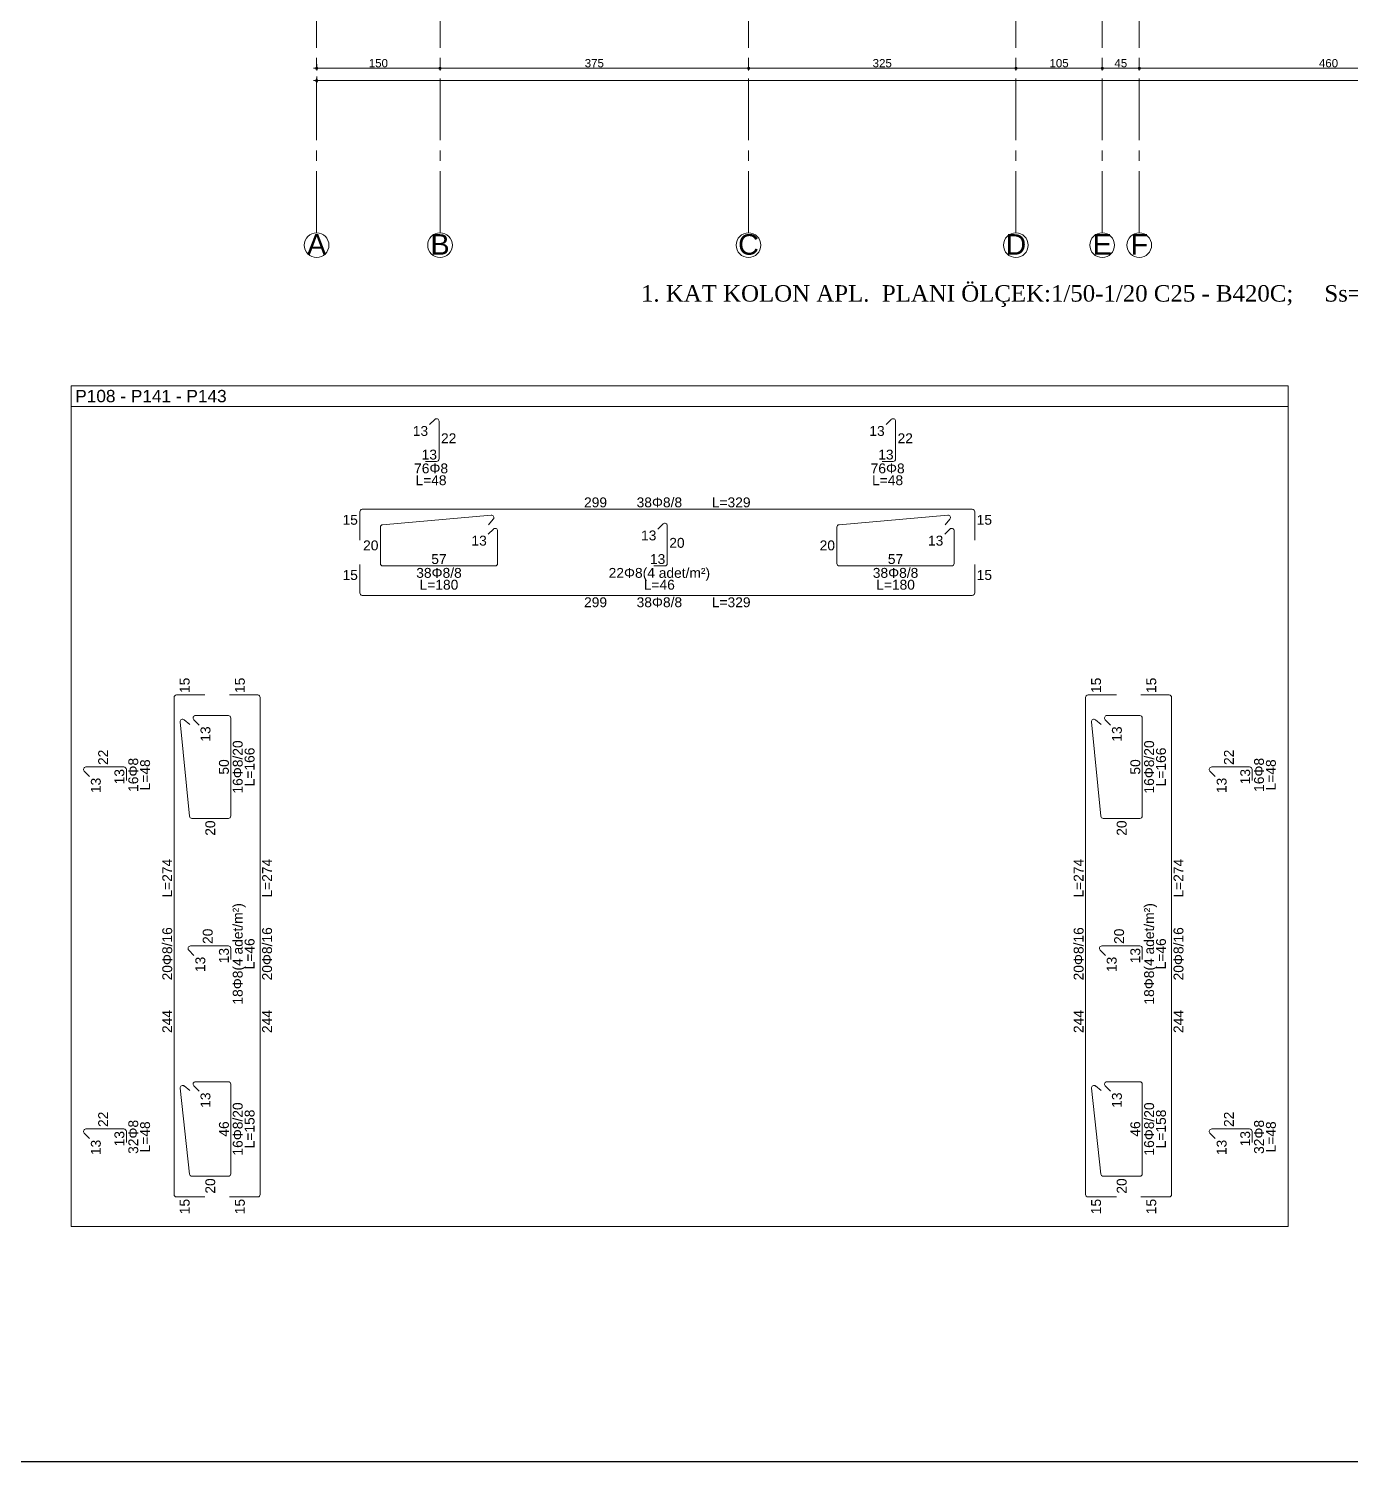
# Model space of a CAD drawing. Header units: millimetres. Extents: x 2232 to 85269, y -3593 to 5869.
# Drawn here: x 24386 to 25993, y 1369 to 3110 of the extents above; entities that cross this region are included whole.
import ezdxf

# ---------------------------------------------------------------- set-up
doc = ezdxf.new("R2010")
doc.units = ezdxf.units.MM
doc.linetypes.add('CENTER2', pattern=[112.5, 75, -12.5, 12.5, -12.5])
doc.linetypes.add('DASHDOT2', pattern=[12.7, 6.35, -3.175, 0, -3.175])
doc.layers.add('aks', color=251, linetype='DASHDOT2', lineweight=35)
for name, color, linetype in [('Donatı Topl. Uzun. Yazısı', 7, 'Continuous'), ('Donatı Uz. Yazısı', 7, 'Continuous'), ('Donatı Yazısı', 7, 'Continuous'), ('Donatı Çizgisi', 7, 'Continuous'), ('Kolon', 7, 'Continuous'), ('Standart', 7, 'Continuous'), ('Ölçülendirme', 7, 'Continuous')]:
    doc.layers.add(name, color=color, linetype=linetype)
doc.styles.add('arial_1_18', font='arial.ttf', dxfattribs={"height": 0.2})
doc.styles.add('times new roman_1_18', font='times.ttf', dxfattribs={"height": 0.2})

# ---------------------------------------------------------------- blocks, each defined once
blk = doc.blocks.new('IDE999Entity6798')
at = {"layer": 'Donatı Çizgisi', "color": 1, "linetype": 'Continuous', "lineweight": 5}
for points in [[(16630.7, 860.9), (16624.4, 854.5)], [(16635.9, 812.7), (16635.9, 858.7)], [(17185.7, 860.9), (17179.4, 854.5)], [(17190.9, 812.7), (17190.9, 858.7)], [(16619.6, 809.7), (16632.9, 809.7)], [(17174.6, 809.7), (17187.9, 809.7)], [(17284.1, 751.6), (16542.6, 751.6)], [(16539.6, 748.6), (16539.6, 714.1)], [(16908.2, 733.8), (16901.9, 727.5)], [(16913.4, 685.7), (16913.4, 731.7)], [(17287.1, 714.1), (17287.1, 748.6)], [(16539.6, 684.5), (16539.6, 650)], [(16897.1, 682.7), (16910.4, 682.7)], [(17287.1, 650), (17287.1, 684.5)], [(16542.6, 647), (17284.1, 647)], [(16313.9, 522.9), (16313.9, -81.1)], [(16351.4, 525.9), (16316.9, 525.9)], [(16415.5, 525.9), (16381, 525.9)], [(16418.5, -81.1), (16418.5, 522.9)], [(17421.8, 522.9), (17421.8, -81.1)], [(17459.3, 525.9), (17424.8, 525.9)], [(17523.4, 525.9), (17488.9, 525.9)], [(17526.4, -81.1), (17526.4, 522.9)], [(16252.8, 438.4), (16206.7, 438.4)], [(16255.8, 422.1), (16255.8, 435.4)], [(17621.3, 438.4), (17575.2, 438.4)], [(17624.3, 422.1), (17624.3, 435.4)], [(16204.6, 433.3), (16211, 426.9)], [(17573.1, 433.3), (17579.5, 426.9)], [(16331.7, 215.8), (16338, 209.4)], [(16379.8, 220.9), (16333.8, 220.9)], [(16382.8, 204.6), (16382.8, 217.9)], [(17439.6, 215.8), (17445.9, 209.4)], [(17487.7, 220.9), (17441.7, 220.9)], [(17490.7, 204.6), (17490.7, 217.9)], [(16204.6, -6.7), (16211, -13.1)], [(16252.8, -1.6), (16206.7, -1.6)], [(16255.8, -17.9), (16255.8, -4.6)], [(17573.1, -6.7), (17579.5, -13.1)], [(17621.3, -1.6), (17575.2, -1.6)], [(17624.3, -17.9), (17624.3, -4.6)], [(16316.9, -84.1), (16351.4, -84.1)], [(16381, -84.1), (16415.5, -84.1)], [(17424.8, -84.1), (17459.3, -84.1)], [(17488.9, -84.1), (17523.4, -84.1)]]:
    blk.add_lwpolyline(points, dxfattribs=at)
at = {"layer": 'Donatı Çizgisi', "color": 5, "linetype": 'Continuous', "lineweight": 5}
for points in [[(16699.3, 744.5), (16567.3, 732.9)], [(16696.1, 732.7), (16701.9, 739.6)], [(17254.3, 744.5), (17122.3, 732.9)], [(17251.1, 732.7), (17256.9, 739.6)], [(16564.6, 729.9), (16564.6, 685.7)], [(16702, 727.6), (16695.6, 721.2)], [(16707.1, 685.7), (16707.1, 725.4)], [(17119.6, 729.9), (17119.6, 685.7)], [(17257, 727.6), (17250.6, 721.2)], [(17262.1, 685.7), (17262.1, 725.4)], [(16567.6, 682.7), (16704.1, 682.7)], [(17122.6, 682.7), (17259.1, 682.7)], [(16321.1, 493.1), (16332.5, 378.6)], [(16332.9, 490), (16326, 495.7)], [(16337.9, 495.8), (16344.3, 489.4)], [(16379.8, 500.9), (16340, 500.9)], [(16382.8, 378.9), (16382.8, 497.9)], [(17429, 493.1), (17440.4, 378.6)], [(17440.8, 490), (17433.9, 495.7)], [(17445.8, 495.8), (17452.2, 489.4)], [(17487.7, 500.9), (17447.9, 500.9)], [(17490.7, 378.9), (17490.7, 497.9)], [(16335.5, 375.9), (16379.8, 375.9)], [(17443.4, 375.9), (17487.7, 375.9)], [(16379.8, 55.9), (16340, 55.9)], [(16382.8, -56.1), (16382.8, 52.9)], [(17487.7, 55.9), (17447.9, 55.9)], [(17490.7, -56.1), (17490.7, 52.9)], [(16321.2, 48), (16332.5, -56.4)], [(16333, 45), (16326, 50.7)], [(16337.9, 50.8), (16344.3, 44.4)], [(17429.1, 48), (17440.4, -56.4)], [(17440.9, 45), (17433.9, 50.7)], [(17445.8, 50.8), (17452.2, 44.4)], [(16335.5, -59.1), (16379.8, -59.1)], [(17443.4, -59.1), (17487.7, -59.1)]]:
    blk.add_lwpolyline(points, dxfattribs=at)
at = {"layer": 'Donatı Çizgisi', "color": 1, "linetype": 'Continuous', "lineweight": 5}
for centre, start, end in [((16632.9, 858.7), 0, 135), ((17187.9, 858.7), 0, 135), ((16632.9, 812.7), 270, 0), ((17187.9, 812.7), 270, 0), ((16542.6, 748.6), 90, 180), ((17284.1, 748.6), 0, 90), ((16910.4, 731.7), 0, 135), ((16910.4, 685.7), 270, 0), ((16542.6, 650), 180, 270), ((17284.1, 650), 270, 0), ((16316.9, 522.9), 90, 180), ((16415.5, 522.9), 0, 90), ((17424.8, 522.9), 90, 180), ((17523.4, 522.9), 0, 90), ((16206.7, 435.4), 90, 225), ((16252.8, 435.4), 0, 90), ((17575.2, 435.4), 90, 225), ((17621.3, 435.4), 0, 90), ((16333.8, 217.9), 90, 225), ((16379.8, 217.9), 0, 90), ((17441.7, 217.9), 90, 225), ((17487.7, 217.9), 0, 90), ((16206.7, -4.6), 90, 225), ((16252.8, -4.6), 0, 90), ((17575.2, -4.6), 90, 225), ((17621.3, -4.6), 0, 90), ((16316.9, -81.1), 180, 270), ((16415.5, -81.1), 270, 0), ((17424.8, -81.1), 180, 270), ((17523.4, -81.1), 270, 0)]:
    blk.add_arc(centre, 3, start, end, dxfattribs=at)
at = {"layer": 'Donatı Çizgisi', "color": 5, "linetype": 'Continuous', "lineweight": 5}
for centre, start, end in [((16567.6, 729.9), 95.0131, 180), ((16699.6, 741.5), 320.0131, 95.0131), ((17122.6, 729.9), 95.0131, 180), ((17254.6, 741.5), 320.0131, 95.0131), ((16704.1, 725.4), 0, 135), ((17259.1, 725.4), 0, 135), ((16567.6, 685.7), 180, 270), ((16704.1, 685.7), 270, 0), ((17122.6, 685.7), 180, 270), ((17259.1, 685.7), 270, 0), ((16324.1, 493.4), 50.7106, 185.7106), ((16340, 497.9), 90, 225), ((16379.8, 497.9), 0, 90), ((17432, 493.4), 50.7106, 185.7106), ((17447.9, 497.9), 90, 225), ((17487.7, 497.9), 0, 90), ((16335.5, 378.9), 185.7106, 270), ((16379.8, 378.9), 270, 0), ((17443.4, 378.9), 185.7106, 270), ((17487.7, 378.9), 270, 0), ((16340, 52.9), 90, 225), ((16379.8, 52.9), 0, 90), ((17447.9, 52.9), 90, 225), ((17487.7, 52.9), 0, 90), ((16324.1, 48.3), 51.2034, 186.2034), ((17432, 48.3), 51.2034, 186.2034), ((16335.5, -56.1), 186.2034, 270), ((16379.8, -56.1), 270, 0), ((17443.4, -56.1), 186.2034, 270), ((17487.7, -56.1), 270, 0)]:
    blk.add_arc(centre, 3, start, end, dxfattribs=at)
at = {"layer": 'Standart', "color": 1, "linetype": 'Continuous', "lineweight": 5}
for points in [[(16188.7, 876.7), (16188.7, 901.7)], [(16188.7, 901.7), (17668.1, 901.7)], [(17668.1, 901.7), (17668.1, 876.7)], [(16188.7, 876.7), (17668.1, 876.7)], [(16188.7, -120.2), (16188.7, 876.7)], [(17668.1, 876.7), (17668.1, -120.2)], [(17668.1, -120.2), (16188.7, -120.2)]]:
    blk.add_lwpolyline(points, dxfattribs=at)
at = {"layer": 'Donatı Topl. Uzun. Yazısı', "color": 1, "linetype": 'Continuous', "lineweight": 5, "style": 'arial_1_18'}
for s, p in [('L=48', (16607.3, 780.9)), ('L=48', (17162.3, 780.9)), ('L=329', (16967.5, 754)), ('L=180', (16612.3, 653.9)), ('L=46', (16884.8, 653.9)), ('L=180', (17167.3, 653.9)), ('L=329', (16967.5, 632.6))]:
    blk.add_text(s, height=12, dxfattribs=at).set_placement(p)
for s, p in [('L=166', (16411.6, 414.9)), ('L=166', (17519.5, 414.9)), ('L=48', (16284.6, 409.9)), ('L=48', (17653.1, 409.9)), ('L=274', (16311.5, 279.7)), ('L=274', (16432.9, 279.7)), ('L=274', (17419.4, 279.7)), ('L=274', (17540.8, 279.7)), ('L=46', (16411.6, 192.4)), ('L=46', (17519.5, 192.4)), ('L=158', (16411.6, -25.1)), ('L=158', (17519.5, -25.1)), ('L=48', (16284.6, -30.1)), ('L=48', (17653.1, -30.1))]:
    blk.add_text(s, height=12, rotation=90, dxfattribs=at).set_placement(p)
at = {"layer": 'Donatı Uz. Yazısı', "color": 1, "linetype": 'Continuous', "lineweight": 5, "style": 'arial_1_18'}
for s, p in [('13', (16604, 840.8)), ('22', (16638.3, 831.9)), ('13', (17159, 840.8)), ('22', (17193.3, 831.9)), ('13', (16614.8, 812.1)), ('13', (17169.8, 812.1)), ('299', (16812.2, 754)), ('15', (16518.6, 732.8)), ('13', (16675.3, 707.5)), ('13', (16881.5, 713.8)), ('20', (16915.8, 704.8)), ('13', (17230.3, 707.5)), ('20', (16543.6, 701.7)), ('57', (16626.5, 685.1)), ('13', (16892.3, 685.1)), ('20', (17098.6, 701.7)), ('57', (17181.5, 685.1)), ('15', (17289.5, 665.7)), ('299', (16812.2, 632.6))]:
    blk.add_text(s, height=12, dxfattribs=at).set_placement(p)
for s, rotation, p in [('15', 360, (17289.5, 732.8)), ('15', 360, (16518.6, 665.7)), ('15', 90, (16332.7, 528.3)), ('15', 90, (16399.8, 528.3)), ('15', 90, (17440.6, 528.3)), ('15', 90, (17507.7, 528.3)), ('13', 90, (16358, 469.1)), ('13', 90, (17465.9, 469.1)), ('22', 90, (16233.6, 440.8)), ('22', 90, (17602.1, 440.8)), ('50', 90, (16380.4, 429.1)), ('50', 90, (17488.3, 429.1)), ('13', 90, (16224.7, 406.6)), ('13', 90, (16253.4, 417.3)), ('13', 90, (17593.2, 406.6)), ('13', 90, (17621.9, 417.3)), ('20', 90, (16363.8, 354.8)), ('20', 90, (17471.7, 354.8)), ('20', 90, (16360.7, 223.3)), ('20', 90, (17468.6, 223.3)), ('13', 90, (16380.4, 199.8)), ('13', 90, (17488.3, 199.8)), ('13', 90, (16351.7, 189.1)), ('13', 90, (17459.6, 189.1)), ('244', 90, (16311.5, 115)), ('244', 90, (16432.9, 115)), ('244', 90, (17419.4, 115)), ('244', 90, (17540.8, 115)), ('13', 90, (16358, 24.1)), ('13', 90, (17465.9, 24.1)), ('22', 90, (16233.6, 0.8)), ('22', 90, (17602.1, 0.8)), ('46', 90, (16380.4, -10.9)), ('46', 90, (17488.3, -10.9)), ('13', 90, (16224.7, -33.4)), ('13', 90, (16253.4, -22.7)), ('13', 90, (17593.2, -33.4)), ('13', 90, (17621.9, -22.7)), ('20', 90, (16363.8, -80.2)), ('20', 90, (17471.7, -80.2)), ('15', 90, (16332.7, -105.2)), ('15', 90, (16399.8, -105.2)), ('15', 90, (17440.6, -105.2)), ('15', 90, (17507.7, -105.2))]:
    blk.add_text(s, height=12, rotation=rotation, dxfattribs=at).set_placement(p)
at = {"layer": 'Donatı Yazısı', "color": 1, "linetype": 'Continuous', "lineweight": 5, "style": 'arial_1_18'}
for s, p in [('76Φ8', (16605.6, 795.3)), ('76Φ8', (17160.6, 795.3)), ('38Φ8/8', (16876.1, 754)), ('38Φ8/8', (16608.2, 668.3)), ('22Φ8(4 adet/m²)', (16842.1, 668.3)), ('38Φ8/8', (17163.2, 668.3)), ('38Φ8/8', (16876.1, 632.6))]:
    blk.add_text(s, height=12, dxfattribs=at).set_placement(p)
for s, p in [('16Φ8/20', (16397.2, 406.1)), ('16Φ8/20', (17505.1, 406.1)), ('16Φ8', (16270.2, 408.1)), ('16Φ8', (17638.7, 408.1)), ('18Φ8(4 adet/m²)', (16397.2, 149.6)), ('18Φ8(4 adet/m²)', (17505.1, 149.6)), ('20Φ8/16', (16311.5, 179)), ('20Φ8/16', (16432.9, 179)), ('20Φ8/16', (17419.4, 179)), ('20Φ8/16', (17540.8, 179)), ('16Φ8/20', (16397.2, -33.9)), ('16Φ8/20', (17505.1, -33.9)), ('32Φ8', (16270.2, -31.9)), ('32Φ8', (17638.7, -31.9))]:
    blk.add_text(s, height=12, rotation=90, dxfattribs=at).set_placement(p)
at = {"layer": 'Standart', "color": 1, "linetype": 'Continuous', "lineweight": 5, "style": 'arial_1_18'}
blk.add_text('P108 - P141 - P143', height=15, dxfattribs=at).set_placement((16193.7, 881.7))
blk = doc.blocks.new('IDE999Entity6829')
at = {"layer": 'aks', "color": 250, "linetype": 'CENTER2', "lineweight": 5}
blk.add_lwpolyline([(12669.3, -100), (12669.3, 200)], dxfattribs=at)
at = {"layer": 'aks', "color": 30, "linetype": 'Continuous', "lineweight": 5}
blk.add_circle((12669.3, -115), 15, dxfattribs=at)
at = {"layer": 'aks', "color": 1, "linetype": 'Continuous', "lineweight": 5, "style": 'arial_1_18'}
blk.add_text('B', height=25, dxfattribs=at).set_placement((12657.7, -126.6))
blk = doc.blocks.new('IDE999Entity6830')
at = {"layer": 'aks', "color": 250, "linetype": 'CENTER2', "lineweight": 5}
blk.add_lwpolyline([(12519.3, -100), (12519.3, 200)], dxfattribs=at)
at = {"layer": 'aks', "color": 30, "linetype": 'Continuous', "lineweight": 5}
blk.add_circle((12519.3, -115), 15, dxfattribs=at)
at = {"layer": 'aks', "color": 1, "linetype": 'Continuous', "lineweight": 5, "style": 'arial_1_18'}
blk.add_text('A', height=25, dxfattribs=at).set_placement((12507.7, -126.6))
blk = doc.blocks.new('IDE999Entity6839')
at = {"layer": 'aks', "color": 250, "linetype": 'CENTER2', "lineweight": 5}
blk.add_lwpolyline([(13044.3, -100), (13044.3, 200)], dxfattribs=at)
at = {"layer": 'aks', "color": 30, "linetype": 'Continuous', "lineweight": 5}
blk.add_circle((13044.3, -115), 15, dxfattribs=at)
at = {"layer": 'aks', "color": 1, "linetype": 'Continuous', "lineweight": 5, "style": 'arial_1_18'}
blk.add_text('C', height=25, dxfattribs=at).set_placement((13031.7, -126.6))
blk = doc.blocks.new('IDE999Entity6840')
at = {"layer": 'aks', "color": 250, "linetype": 'CENTER2', "lineweight": 5}
blk.add_lwpolyline([(13519.3, -100), (13519.3, 200)], dxfattribs=at)
at = {"layer": 'aks', "color": 30, "linetype": 'Continuous', "lineweight": 5}
blk.add_circle((13519.3, -115), 15, dxfattribs=at)
at = {"layer": 'aks', "color": 1, "linetype": 'Continuous', "lineweight": 5, "style": 'arial_1_18'}
blk.add_text('F', height=25, dxfattribs=at).set_placement((13508.7, -126.6))
blk = doc.blocks.new('IDE999Entity6841')
at = {"layer": 'aks', "color": 250, "linetype": 'CENTER2', "lineweight": 5}
blk.add_lwpolyline([(13369.3, -100), (13369.3, 200)], dxfattribs=at)
at = {"layer": 'aks', "color": 30, "linetype": 'Continuous', "lineweight": 5}
blk.add_circle((13369.3, -115), 15, dxfattribs=at)
at = {"layer": 'aks', "color": 1, "linetype": 'Continuous', "lineweight": 5, "style": 'arial_1_18'}
blk.add_text('D', height=25, dxfattribs=at).set_placement((13356.7, -126.6))
blk = doc.blocks.new('IDE999Entity6849')
at = {"layer": 'aks', "color": 250, "linetype": 'CENTER2', "lineweight": 5}
blk.add_lwpolyline([(13474.3, -100), (13474.3, 200)], dxfattribs=at)
at = {"layer": 'aks', "color": 30, "linetype": 'Continuous', "lineweight": 5}
blk.add_circle((13474.3, -115), 15, dxfattribs=at)
at = {"layer": 'aks', "color": 1, "linetype": 'Continuous', "lineweight": 5, "style": 'arial_1_18'}
blk.add_text('E', height=25, dxfattribs=at).set_placement((13462.7, -126.6))

msp = doc.modelspace()

# ---------------------------------------------------------------- linework, layer by layer
msp.add_line((3332.4, 1368.7), (79990.7, 1368.7))
at = {"layer": 'Ölçülendirme', "color": 5, "linetype": 'Continuous', "lineweight": 5}
for points in [[(24736.4, 3066.9), (24736.4, 3059.4)], [(24886.4, 3066.9), (24886.4, 3059.4)], [(25261.4, 3066.9), (25261.4, 3059.4)], [(25586.4, 3066.9), (25586.4, 3059.4)], [(25691.4, 3066.9), (25691.4, 3059.4)], [(25736.4, 3066.9), (25736.4, 3059.4)], [(24732.4, 3061.9), (28000.4, 3061.9)], [(24736.4, 3051.9), (24736.4, 3044.4)], [(24732.4, 3046.9), (28000.4, 3046.9)]]:
    msp.add_lwpolyline(points, dxfattribs=at)
for centre in [(24736.4, 3061.9), (24736.4, 3046.9), (24886.4, 3061.9), (25261.4, 3061.9), (25586.4, 3061.9), (25691.4, 3061.9), (25736.4, 3061.9)]:
    msp.add_circle(centre, 1.5, dxfattribs=at)

# ---------------------------------------------------------------- block references
at = {"layer": 'aks'}
for name in ['IDE999Entity6830', 'IDE999Entity6829', 'IDE999Entity6839', 'IDE999Entity6841', 'IDE999Entity6849', 'IDE999Entity6840']:
    msp.add_blockref(name, (12217, 2961.9), dxfattribs=at)
at = {"layer": 'Kolon'}
msp.add_blockref('IDE999Entity6798', (8249.2, 1774.3), dxfattribs=at)

# ---------------------------------------------------------------- texts
at = {"layer": 'Standart', "color": 1, "linetype": 'Continuous', "lineweight": 5, "style": 'times new roman_1_18'}
msp.add_text('1. KAT KOLON APL.  PLANI ÖLÇEK:1/50-1/20 C25 - B420C;     Ss=0.429,  S1=0.143,  XC2,  YZS=ZB,  BKS=3,  I=1.0,  BYS=7,  DTS=3,  Ta=0.06, Tb=0.30,  RX=4.7,  RY=4.7,  DX=2.5,  DY=2.5', height=20, dxfattribs=at).set_placement((25130.6, 2778.3))
at = {"layer": 'Ölçülendirme', "color": 5, "linetype": 'Continuous', "lineweight": 5, "style": 'arial_1_18'}
for s, p in [('150', (24799.7, 3063.1)), ('375', (25062.2, 3063.1)), ('325', (25412.2, 3063.1)), ('105', (25627.2, 3063.1)), ('45', (25706.1, 3063.1)), ('460', (25954.7, 3063.1))]:
    msp.add_text(s, height=10, dxfattribs=at).set_placement(p)

doc.saveas('drawing.dxf')
